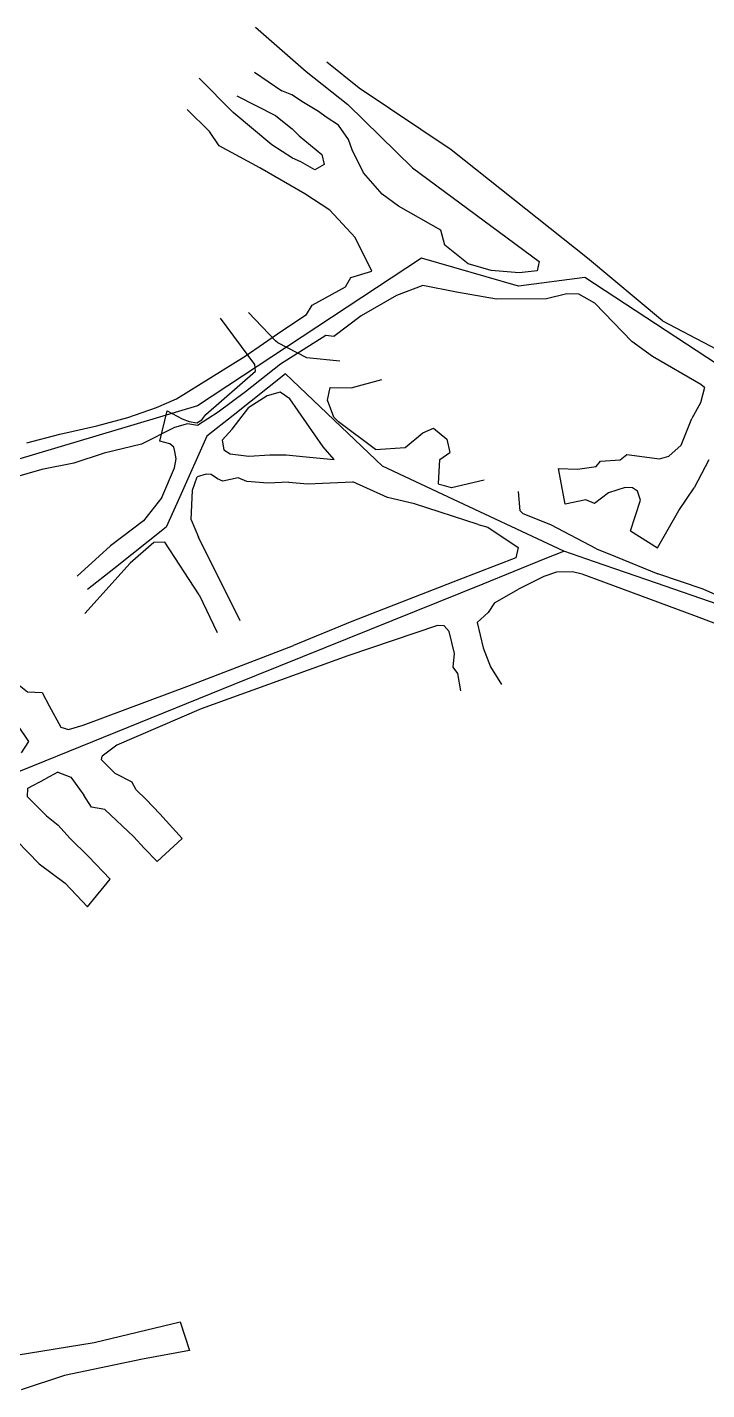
# Model space of a CAD drawing. Extents: x 539064 to 539891, y 4477666 to 4478116.
# Drawn here: x 539243.8 to 539345, y 4477737 to 4477940 of the extents above; entities that cross this region are included whole.
import ezdxf

# ---------------------------------------------------------------- set-up
doc = ezdxf.new("R2010")
doc.units = 0
doc.header["$MEASUREMENT"] = 0
doc.linetypes.add('DUZ', pattern=[500, 500])
for name, color, linetype in [('GEOFENCE', 90, 'DUZ'), ('KAT_1450', 236, 'DUZ'), ('KAT_1460', 13, 'DUZ')]:
    doc.layers.add(name, color=color, linetype=linetype)

msp = doc.modelspace()

# ---------------------------------------------------------------- linework, layer by layer
at = {"layer": 'GEOFENCE', "linetype": 'Continuous'}
for p, q in [((539302.53, 4477905.59, 1469.76), (539269.14, 4477883.58, 1469.8)), ((539307.34, 4477904.2, 1469.75), (539302.53, 4477905.59, 1469.76)), ((539316.95, 4477901.43, 1469.72), (539307.34, 4477904.2, 1469.75)), ((539326.86, 4477902.74, 1469.56), (539316.95, 4477901.43, 1469.72)), ((539351.91, 4477886.26, 1468.9), (539326.86, 4477902.74, 1469.56)), ((539282.24, 4477888.39, 1454.64), (539274.44, 4477882.18, 1453.83)), ((539296.72, 4477874.61, 1455.38), (539282.24, 4477888.39, 1454.64)), ((539269.14, 4477883.58, 1469.8), (539231.1, 4477872.3, 1464.7)), ((539274.44, 4477882.18, 1453.83), (539270.54, 4477879.08, 1453.43)), ((539270.54, 4477879.08, 1453.43), (539266.5, 4477870.04, 1452.02)), ((539305.71, 4477870.39, 1456.47), (539296.72, 4477874.61, 1455.38)), ((539266.5, 4477870.04, 1452.02), (539264.48, 4477865.52, 1451.31)), ((539323.71, 4477861.94, 1458.67), (539305.71, 4477870.39, 1456.47)), ((539264.48, 4477865.52, 1451.31), (539256.67, 4477859.33, 1450.58)), ((539316.32, 4477858.96, 1458.93), (539320.96, 4477860.83, 1458.77)), ((539320.96, 4477860.83, 1458.77), (539323.71, 4477861.94, 1458.67)), ((539328.31, 4477860.35, 1459.81), (539323.71, 4477861.94, 1458.67)), ((539256.67, 4477859.33, 1450.58), (539252.76, 4477856.23, 1450.22)), ((539311.69, 4477857.08, 1459.09), (539316.32, 4477858.96, 1458.93)), ((539337.52, 4477857.18, 1462.08), (539328.31, 4477860.35, 1459.81)), ((539274.62, 4477842.11, 1460.37), (539311.69, 4477857.08, 1459.09)), ((539346.72, 4477854.01, 1464.36), (539337.52, 4477857.18, 1462.08)), ((539237.55, 4477827.13, 1461.66), (539274.62, 4477842.11, 1460.37))]:
    msp.add_line(p, q, dxfattribs=at)
at = {"layer": 'KAT_1450'}
for p, q in [((539276.73, 4477897.48, 1455.7), (539280.75, 4477893.26, 1454.89)), ((539277.67, 4477889.78, 1454.8), (539272.54, 4477896.68, 1455.96)), ((539281.11, 4477892.99, 1454.82), (539280.75, 4477893.26, 1454.89)), ((539285.43, 4477890.76, 1454.24), (539281.11, 4477892.99, 1454.82)), ((539277.78, 4477888.75, 1454.37), (539277.67, 4477889.78, 1454.8)), ((539290.36, 4477890.23, 1454.01), (539285.43, 4477890.76, 1454.24)), ((539270.37, 4477882.3, 1453.5), (539277.78, 4477888.75, 1454.37)), ((539292.01, 4477886.27, 1453.96), (539296.59, 4477887.52, 1453.75)), ((539279.53, 4477885.08, 1454.29), (539276.76, 4477883.33, 1454.02)), ((539281.43, 4477885.64, 1454.36), (539279.53, 4477885.08, 1454.29)), ((539282.87, 4477884.63, 1454.27), (539281.43, 4477885.64, 1454.36)), ((539288.5, 4477884.42, 1454.25), (539288.88, 4477886.35, 1454.12)), ((539288.88, 4477886.35, 1454.12), (539292.01, 4477886.27, 1453.96)), ((539274.32, 4477880.13, 1453.8), (539276.76, 4477883.33, 1454.02)), ((539287.88, 4477877.48, 1454.45), (539282.87, 4477884.63, 1454.27)), ((539289.46, 4477881.9, 1454.34), (539288.5, 4477884.42, 1454.25)), ((539263.5, 4477878.34, 1453), (539264.63, 4477882.87, 1453)), ((539264.63, 4477882.87, 1453), (539266.84, 4477881.65, 1453)), ((539266.84, 4477881.65, 1453), (539267.91, 4477881.24, 1453)), ((539267.91, 4477881.24, 1453), (539269.05, 4477881.05, 1453.33)), ((539269.05, 4477881.05, 1453.33), (539269.78, 4477881.53, 1453.23)), ((539269.78, 4477881.53, 1453.23), (539270.37, 4477882.3, 1453.5)), ((539290.13, 4477881.19, 1454.39), (539289.46, 4477881.9, 1454.34)), ((539295.66, 4477877.08, 1454.85), (539290.13, 4477881.19, 1454.39)), ((539274.32, 4477880.13, 1453.8), (539272.79, 4477878.48, 1453.7)), ((539300.1, 4477877.4, 1456), (539302.7, 4477879.6, 1457)), ((539302.7, 4477879.6, 1457), (539304.32, 4477880.28, 1457)), ((539304.32, 4477880.28, 1457), (539306.3, 4477878.64, 1457)), ((539265.03, 4477877.96, 1453), (539263.5, 4477878.34, 1453)), ((539265.62, 4477877.46, 1453), (539265.03, 4477877.96, 1453)), ((539265.77, 4477876.77, 1453), (539265.62, 4477877.46, 1453)), ((539272.79, 4477878.48, 1453.7), (539273.04, 4477877.03, 1453.7)), ((539273.04, 4477877.03, 1453.7), (539274.01, 4477876.43, 1453.7)), ((539289.48, 4477875.59, 1454.45), (539287.88, 4477877.48, 1454.45)), ((539295.66, 4477877.08, 1454.85), (539300.1, 4477877.4, 1456)), ((539306.3, 4477878.64, 1457), (539306.74, 4477876.63, 1457)), ((539265.69, 4477874.38, 1452.6), (539265.95, 4477875.7, 1452.66)), ((539265.95, 4477875.7, 1452.66), (539265.77, 4477876.77, 1453)), ((539274.01, 4477876.43, 1453.7), (539276.76, 4477876.12, 1453.7)), ((539276.76, 4477876.12, 1453.7), (539279.92, 4477876.29, 1454.4)), ((539279.92, 4477876.29, 1454.4), (539282.34, 4477876.31, 1454.4)), ((539282.34, 4477876.31, 1454.4), (539285.84, 4477875.96, 1454.4)), ((539285.84, 4477875.96, 1454.4), (539289.48, 4477875.59, 1454.45)), ((539305.05, 4477871.96, 1455.26), (539305.24, 4477875.59, 1456.5)), ((539305.24, 4477875.59, 1456.5), (539306.74, 4477876.63, 1457)), ((539263.81, 4477869.94, 1451.94), (539265.69, 4477874.38, 1452.6)), ((539268.37, 4477871.01, 1452.25), (539269.07, 4477873.03, 1452.5)), ((539270.44, 4477873.42, 1454.37), (539269.07, 4477873.03, 1452.5)), ((539271.16, 4477873.37, 1453.7), (539270.44, 4477873.42, 1454.37)), ((539272.09, 4477872.74, 1453.7), (539271.16, 4477873.37, 1453.7)), ((539275.2, 4477872.88, 1453.7), (539272.93, 4477872.36, 1453.7)), ((539276.48, 4477872.3, 1453.7), (539275.2, 4477872.88, 1453.7)), ((539268.21, 4477866.61, 1451.53), (539268.37, 4477871.01, 1452.25)), ((539272.93, 4477872.36, 1453.7), (539272.09, 4477872.74, 1453.7)), ((539279.6, 4477872.08, 1454.33), (539276.48, 4477872.3, 1453.7)), ((539282.75, 4477872.25, 1454.33), (539279.6, 4477872.08, 1454.33)), ((539282.75, 4477872.25, 1454.33), (539285.52, 4477871.97, 1454.4)), ((539285.52, 4477871.97, 1454.4), (539292.29, 4477872.27, 1454.88)), ((539297.45, 4477869.93, 1455), (539292.29, 4477872.27, 1454.88)), ((539305.14, 4477871.88, 1455.27), (539305.05, 4477871.96, 1455.26)), ((539305.96, 4477871.7, 1455.32), (539305.14, 4477871.88, 1455.27)), ((539307.01, 4477871.38, 1455.38), (539305.96, 4477871.7, 1455.32)), ((539311.88, 4477872.54, 1456.4), (539307.01, 4477871.38, 1455.38)), ((539263.81, 4477869.94, 1451.94), (539261.07, 4477866.44, 1451.41)), ((539301.49, 4477868.98, 1455.14), (539297.45, 4477869.93, 1455)), ((539310.96, 4477865.94, 1456.49), (539301.49, 4477868.98, 1455.14)), ((539317.2, 4477867.95, 1457.07), (539316.98, 4477870.83, 1456.68)), ((539317.69, 4477867.52, 1457.19), (539317.2, 4477867.95, 1457.07)), ((539321.8, 4477865.85, 1458), (539317.69, 4477867.52, 1457.19)), ((539261.07, 4477866.44, 1451.41), (539256.18, 4477862.74, 1450.87)), ((539268.21, 4477866.61, 1451.53), (539269.26, 4477864.03, 1451.32)), ((539310.96, 4477865.94, 1456.49), (539312.42, 4477865.5, 1456.6)), ((539312.42, 4477865.5, 1456.6), (539316.92, 4477862.48, 1457.64)), ((539328.59, 4477862.28, 1459.6), (539321.8, 4477865.85, 1458)), ((539256.18, 4477862.74, 1450.87), (539251.2, 4477858.24, 1450.28)), ((539262.62, 4477863.24, 1451.28), (539259.12, 4477860.17, 1450.87)), ((539264.25, 4477863.31, 1451.38), (539262.62, 4477863.24, 1451.28)), ((539269.38, 4477855.42, 1451.3), (539264.25, 4477863.31, 1451.38)), ((539275.5, 4477851.56, 1449.11), (539269.26, 4477864.03, 1451.32)), ((539316.56, 4477860.97, 1458.42), (539308.1, 4477857.66, 1458.46)), ((539316.92, 4477862.48, 1457.64), (539316.56, 4477860.97, 1458.42)), ((539328.59, 4477862.28, 1459.6), (539331.42, 4477861.13, 1460.25)), ((539259.12, 4477860.17, 1450.87), (539252.36, 4477852.67, 1449.98)), ((539322.66, 4477858.81, 1458.56), (539320.74, 4477858.15, 1458.46)), ((539325, 4477858.86, 1459.23), (539322.66, 4477858.81, 1458.56)), ((539326.48, 4477858.5, 1459.57), (539325, 4477858.86, 1459.23)), ((539308.1, 4477857.66, 1458.46), (539292.15, 4477851.45, 1459.3)), ((539320.74, 4477858.15, 1458.46), (539316.95, 4477856.28, 1458.43)), ((539329.67, 4477857.34, 1460.27), (539326.48, 4477858.5, 1459.57)), ((539269.38, 4477855.42, 1451.3), (539272.06, 4477849.85, 1449.63)), ((539313.4, 4477854.27, 1458.37), (539316.95, 4477856.28, 1458.43)), ((539312.46, 4477852.79, 1458.39), (539310.82, 4477851.34, 1458.43)), ((539313.4, 4477854.27, 1458.37), (539312.46, 4477852.79, 1458.39)), ((539292.15, 4477851.45, 1459.3), (539283.46, 4477847.88, 1459.9)), ((539304.89, 4477850.89, 1458.64), (539291.56, 4477846.34, 1459.45)), ((539305.91, 4477850.8, 1458.58), (539304.89, 4477850.89, 1458.64)), ((539306.66, 4477849.96, 1458.52), (539305.91, 4477850.8, 1458.58)), ((539310.82, 4477851.34, 1458.43), (539311.7, 4477847.53, 1458.42)), ((539307.42, 4477846.71, 1458.44), (539306.66, 4477849.96, 1458.52)), ((539267.92, 4477841.91, 1460.64), (539283.46, 4477847.88, 1459.9)), ((539307.24, 4477844.64, 1458.39), (539307.42, 4477846.71, 1458.44)), ((539311.7, 4477847.53, 1458.42), (539312.78, 4477844.7, 1458.37)), ((539291.56, 4477846.34, 1459.45), (539269.67, 4477838.47, 1461)), ((539307.94, 4477843.72, 1458.48), (539307.24, 4477844.64, 1458.39)), ((539312.78, 4477844.7, 1458.37), (539314.42, 4477842.08, 1457.99)), ((539308.37, 4477841.12, 1458.28), (539307.94, 4477843.72, 1458.48)), ((539253.74, 4477744.03, 1451.69), (539266.53, 4477747.13, 1451.82)), ((539266.53, 4477747.13, 1451.82), (539267.95, 4477742.86, 1451.82)), ((539242.08, 4477742.16, 1451.56), (539253.74, 4477744.03, 1451.69)), ((539260.91, 4477741.54, 1451.8), (539249.3, 4477739.13, 1451.61)), ((539267.95, 4477742.86, 1451.82), (539260.91, 4477741.54, 1451.8)), ((539249.3, 4477739.13, 1451.61), (539242.86, 4477737, 1451.56))]:
    msp.add_line(p, q, dxfattribs=at)
at = {"layer": 'KAT_1460'}
for p, q in [((539277.77, 4477940.01, 1463.99), (539285.35, 4477933.41, 1465.46)), ((539293.24, 4477930.95, 1466.86), (539288.42, 4477934.79, 1465.72)), ((539274.45, 4477927.3, 1469.33), (539269.38, 4477932.4, 1469.72)), ((539277.65, 4477933.31, 1464.78), (539281.72, 4477930.55, 1466.37)), ((539285.35, 4477933.41, 1465.46), (539291.52, 4477928.52, 1466.77)), ((539280.79, 4477926.81, 1466.43), (539275.02, 4477929.73, 1464.82)), ((539283.21, 4477929.95, 1466.47), (539281.72, 4477930.55, 1466.37)), ((539284.94, 4477928.77, 1467.03), (539283.21, 4477929.95, 1466.47)), ((539306.96, 4477921.72, 1469.32), (539293.24, 4477930.95, 1466.86)), ((539270.94, 4477924.46, 1469.58), (539267.57, 4477927.76, 1469.76)), ((539287.16, 4477927.46, 1467.73), (539284.94, 4477928.77, 1467.03)), ((539301.16, 4477919.07, 1469.31), (539291.52, 4477928.52, 1466.77)), ((539280.23, 4477922.49, 1469.4), (539274.45, 4477927.3, 1469.33)), ((539280.79, 4477926.81, 1466.43), (539283.26, 4477924.86, 1467.27)), ((539288.31, 4477926.6, 1467.79), (539287.16, 4477927.46, 1467.73)), ((539290.13, 4477925.43, 1467.97), (539288.31, 4477926.6, 1467.79)), ((539272.35, 4477922.34, 1469.47), (539270.94, 4477924.46, 1469.58)), ((539283.26, 4477924.86, 1467.27), (539284.3, 4477923.84, 1467.66)), ((539284.3, 4477923.84, 1467.66), (539287.66, 4477921.06, 1468.22)), ((539291.65, 4477923.29, 1468.33), (539290.13, 4477925.43, 1467.97)), ((539278.44, 4477919.08, 1469.46), (539272.35, 4477922.34, 1469.47)), ((539283.31, 4477920.52, 1469.52), (539280.23, 4477922.49, 1469.4)), ((539292.19, 4477921.76, 1468.33), (539291.65, 4477923.29, 1467.97)), ((539293.85, 4477918.3, 1469.05), (539292.19, 4477921.76, 1468.33)), ((539327.27, 4477905.59, 1469.6), (539306.96, 4477921.72, 1469.32)), ((539284.54, 4477919.94, 1469.43), (539283.31, 4477920.52, 1469.52)), ((539286.61, 4477918.78, 1469.49), (539284.54, 4477919.94, 1469.43)), ((539287.66, 4477921.06, 1468.22), (539288, 4477919.55, 1468.91)), ((539285.12, 4477915.18, 1469.44), (539278.44, 4477919.08, 1469.46)), ((539288, 4477919.55, 1468.91), (539286.61, 4477918.78, 1469.49)), ((539296.66, 4477915.16, 1469.45), (539293.85, 4477918.3, 1469.05)), ((539301.16, 4477919.07, 1469.31), (539320.07, 4477905.11, 1469.74)), ((539288.86, 4477912.77, 1469.44), (539285.12, 4477915.18, 1469.44)), ((539299.1, 4477913.37, 1469.68), (539296.66, 4477915.16, 1469.45)), ((539292.64, 4477908.68, 1469.69), (539288.86, 4477912.77, 1469.44)), ((539305.39, 4477909.79, 1469.78), (539299.1, 4477913.37, 1469.68)), ((539305.98, 4477907.55, 1469.78), (539305.39, 4477909.79, 1469.78)), ((539295.09, 4477903.64, 1469.86), (539292.64, 4477908.68, 1469.69)), ((539309.49, 4477904.76, 1469.77), (539305.98, 4477907.55, 1469.78)), ((539338.45, 4477896.24, 1469.22), (539327.27, 4477905.59, 1469.6)), ((539291.98, 4477902.7, 1469.88), (539295.09, 4477903.64, 1469.86)), ((539312.91, 4477903.76, 1469.76), (539309.49, 4477904.76, 1469.77)), ((539317.06, 4477903.42, 1469.73), (539312.91, 4477903.76, 1469.76)), ((539319.76, 4477903.7, 1469.74), (539317.06, 4477903.42, 1469.73)), ((539320.07, 4477905.11, 1469.74), (539319.76, 4477903.7, 1469.74)), ((539286.21, 4477898.61, 1470.01), (539291.2, 4477901.34, 1469.8)), ((539291.2, 4477901.34, 1469.8), (539291.98, 4477902.7, 1469.88)), ((539302.74, 4477901.55, 1469.73), (539298.8, 4477900.06, 1469.86)), ((539307.73, 4477900.54, 1469.68), (539302.74, 4477901.55, 1469.73)), ((539298.8, 4477900.06, 1469.86), (539293.53, 4477897.01, 1469.7)), ((539313.68, 4477899.51, 1469.67), (539307.73, 4477900.54, 1469.68)), ((539321.14, 4477899.53, 1469.74), (539313.68, 4477899.51, 1469.67)), ((539324.19, 4477900.31, 1469.61), (539321.14, 4477899.53, 1469.74)), ((539325.95, 4477900.23, 1469.54), (539324.19, 4477900.31, 1469.61)), ((539328.33, 4477898.9, 1469.43), (539325.95, 4477900.23, 1469.54)), ((539285.39, 4477897.2, 1470.06), (539286.21, 4477898.61, 1470.01)), ((539333.87, 4477893.2, 1469.01), (539328.33, 4477898.9, 1469.43)), ((539281.71, 4477894.76, 1470.18), (539285.39, 4477897.2, 1470.06)), ((539293.53, 4477897.01, 1469.7), (539289.47, 4477893.92, 1469.89)), ((539338.45, 4477896.24, 1469.22), (539353.24, 4477888.47, 1468.94)), ((539276.25, 4477891, 1470.28), (539281.71, 4477894.76, 1470.18)), ((539288.24, 4477894.07, 1469.96), (539281.48, 4477889.8, 1470.32)), ((539289.47, 4477893.92, 1469.89), (539288.24, 4477894.07, 1469.96)), ((539336.94, 4477890.94, 1469.19), (539333.87, 4477893.2, 1469.01)), ((539266.02, 4477884.65, 1469.44), (539276.25, 4477891, 1470.28)), ((539281.48, 4477889.8, 1470.32), (539276.29, 4477885.67, 1470.16)), ((539344.16, 4477886.8, 1469.17), (539336.94, 4477890.94, 1469.19)), ((539276.29, 4477885.67, 1470.16), (539272.19, 4477882.66, 1469.72)), ((539344.72, 4477886.31, 1468.92), (539344.1, 4477884.04, 1469.24)), ((539344.72, 4477886.31, 1468.92), (539344.16, 4477886.8, 1469.17)), ((539258.76, 4477881.87, 1468.66), (539263, 4477883.34, 1469.01)), ((539263, 4477883.34, 1469.01), (539266.02, 4477884.65, 1469.44)), ((539344.1, 4477884.04, 1469.24), (539342.79, 4477881.72, 1468.96)), ((539254.14, 4477880.62, 1468.19), (539258.76, 4477881.87, 1468.66)), ((539272.19, 4477882.66, 1469.72), (539269.12, 4477880.66, 1469.42)), ((539341.24, 4477877.73, 1468.68), (539342.79, 4477881.72, 1468.96)), ((539243.67, 4477878.07, 1466.91), (539248.63, 4477879.36, 1467.29)), ((539248.63, 4477879.36, 1467.29), (539254.14, 4477880.62, 1468.19)), ((539265.69, 4477880.35, 1469.16), (539260.8, 4477877.9, 1468.69)), ((539267.65, 4477880.93, 1469.32), (539265.69, 4477880.35, 1469.16)), ((539269.12, 4477880.66, 1469.42), (539267.65, 4477880.93, 1469.32)), ((539260.8, 4477877.9, 1468.69), (539255.21, 4477876.56, 1468.11)), ((539339.4, 4477876.09, 1468.83), (539341.24, 4477877.73, 1468.68)), ((539250.71, 4477875.05, 1467.56), (539245.93, 4477874.09, 1466.9)), ((539255.21, 4477876.56, 1468.11), (539250.71, 4477875.05, 1467.56)), ((539328.55, 4477874.56, 1468.51), (539329.21, 4477875.36, 1468.47)), ((539329.21, 4477875.36, 1468.47), (539332.14, 4477875.54, 1468.77)), ((539332.14, 4477875.54, 1468.77), (539333.11, 4477876.36, 1468.71)), ((539333.11, 4477876.36, 1468.71), (539337.99, 4477875.72, 1468.96)), ((539337.99, 4477875.72, 1468.96), (539339.4, 4477876.09, 1468.83)), ((539345.35, 4477875.55, 1468.93), (539343.15, 4477871.4, 1468.68)), ((539245.93, 4477874.09, 1466.9), (539241.46, 4477872.83, 1466.4)), ((539323.92, 4477868.97, 1468.56), (539322.96, 4477874.26, 1468.65)), ((539322.96, 4477874.26, 1468.65), (539325.77, 4477874.14, 1468.56)), ((539325.77, 4477874.14, 1468.56), (539328.55, 4477874.56, 1468.51)), ((539332.86, 4477871.45, 1468.62), (539330.37, 4477870.64, 1468.52)), ((539333.96, 4477871.39, 1468.58), (539332.86, 4477871.45, 1468.62)), ((539334.72, 4477870.87, 1468.54), (539333.96, 4477871.39, 1468.58)), ((539335.18, 4477869.52, 1468.66), (539334.72, 4477870.87, 1468.54)), ((539340.87, 4477867.98, 1468.33), (539343.15, 4477871.4, 1468.68)), ((539327, 4477869.57, 1468.6), (539323.92, 4477868.97, 1468.56)), ((539328.28, 4477869.04, 1468.59), (539327, 4477869.57, 1468.6)), ((539330.37, 4477870.64, 1468.52), (539328.28, 4477869.04, 1468.59)), ((539333.65, 4477864.98, 1468.44), (539335.18, 4477869.52, 1468.66)), ((539337.69, 4477862.43, 1468.46), (539340.87, 4477867.98, 1468.33)), ((539333.65, 4477864.98, 1468.44), (539337.69, 4477862.43, 1468.46)), ((539331.42, 4477861.13, 1460.25), (539337.74, 4477858.55, 1461.71)), ((539343.52, 4477852.2, 1463.58), (539329.67, 4477857.34, 1460.27)), ((539344.49, 4477856.26, 1463.44), (539337.74, 4477858.55, 1461.71)), ((539349.93, 4477853.83, 1464.45), (539344.49, 4477856.26, 1463.44)), ((539347.58, 4477850.66, 1464.45), (539343.52, 4477852.2, 1463.58)), ((539242.3, 4477842.2, 1462.23), (539243.78, 4477841.01, 1462.17)), ((539243.78, 4477841.01, 1462.17), (539245.98, 4477840.88, 1462.12)), ((539245.98, 4477840.88, 1462.12), (539247.03, 4477838.9, 1461.88)), ((539252.09, 4477836, 1461.97), (539267.92, 4477841.91, 1460.64)), ((539247.03, 4477838.9, 1461.88), (539248.76, 4477835.73, 1461.97)), ((539269.67, 4477838.47, 1461), (539257.12, 4477833.06, 1461.84)), ((539243.99, 4477833.6, 1461.72), (539242.37, 4477836.01, 1462.12)), ((539248.76, 4477835.73, 1461.97), (539249.91, 4477835.39, 1461.97)), ((539249.91, 4477835.39, 1461.97), (539252.09, 4477836, 1461.97)), ((539242.92, 4477831.92, 1461.97), (539243.99, 4477833.6, 1461.72)), ((539257.12, 4477833.06, 1461.84), (539254.9, 4477831.41, 1461.84)), ((539254.81, 4477830.84, 1461.83), (539254.9, 4477831.41, 1461.84)), ((539254.81, 4477830.84, 1461.83), (539256.79, 4477828.88, 1461.95)), ((539248.31, 4477829.03, 1461.84), (539246.49, 4477828.02, 1461.84)), ((539248.31, 4477829.03, 1461.84), (539250.26, 4477828.25, 1461.83)), ((539250.26, 4477828.25, 1461.83), (539252.21, 4477825.6, 1461.93)), ((539256.79, 4477828.88, 1461.95), (539259.34, 4477827.6, 1461.93)), ((539243.8, 4477825.33, 1461.85), (539243.82, 4477826.61, 1461.49)), ((539243.82, 4477826.61, 1461.49), (539246.49, 4477828.02, 1461.84)), ((539260.01, 4477826.39, 1462.18), (539259.34, 4477827.6, 1461.93)), ((539261.47, 4477824.92, 1462.37), (539260.01, 4477826.39, 1462.18)), ((539246.63, 4477822.53, 1462.07), (539243.8, 4477825.33, 1461.85)), ((539253.31, 4477823.79, 1461.93), (539252.21, 4477825.6, 1461.93)), ((539263.51, 4477822.82, 1462.28), (539261.47, 4477824.92, 1462.37)), ((539246.63, 4477822.53, 1462.07), (539248.38, 4477821.1, 1461.98)), ((539255.34, 4477823.44, 1461.93), (539253.31, 4477823.79, 1461.93)), ((539255.34, 4477823.44, 1461.93), (539259.64, 4477819.37, 1462.35)), ((539266.85, 4477819.13, 1462.3), (539263.51, 4477822.82, 1462.28)), ((539248.38, 4477821.1, 1461.98), (539250.09, 4477819.2, 1461.98)), ((539245.54, 4477815.35, 1461.98), (539242.22, 4477818.78, 1462.07)), ((539252.88, 4477816.47, 1462.73), (539250.09, 4477819.2, 1461.98)), ((539259.64, 4477819.37, 1462.35), (539261.2, 4477817.69, 1462.33)), ((539263.11, 4477815.72, 1462.3), (539266.85, 4477819.13, 1462.3)), ((539256.1, 4477813.08, 1463.05), (539252.88, 4477816.47, 1462.73)), ((539261.2, 4477817.69, 1462.33), (539263.11, 4477815.72, 1462.3)), ((539245.54, 4477815.35, 1461.98), (539249.41, 4477812.49, 1462.73)), ((539249.41, 4477812.49, 1462.73), (539252.75, 4477808.96, 1463.05)), ((539252.75, 4477808.96, 1463.05), (539256.1, 4477813.08, 1463.05))]:
    msp.add_line(p, q, dxfattribs=at)

doc.saveas('drawing.dxf')
